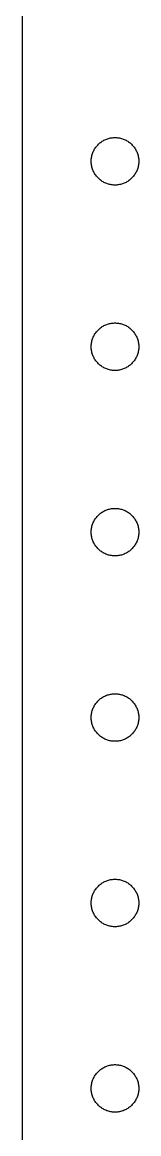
# Model space of a CAD drawing. Header units: metres. Extents: x 0 to 5.8, y -7.5 to 7.5.
# Drawn here: x 0.05 to 0.446, y -3.934 to -0.157 of the extents above; entities that cross this region are included whole.
import ezdxf

# ---------------------------------------------------------------- set-up
doc = ezdxf.new("R2010")
doc.units = ezdxf.units.M

msp = doc.modelspace()

# ---------------------------------------------------------------- linework, layer by layer
for p, q in [((0.049988, 4.53227), (0.049988, -4.53227)), ((0.313507, -0.567734), (0.316162, -0.565628)), ((0.316162, -0.565628), (0.318893, -0.563644)), ((0.318893, -0.563644), (0.321701, -0.561768)), ((0.321701, -0.561768), (0.3246, -0.560013)), ((0.3246, -0.560013), (0.32756, -0.558395)), ((0.32756, -0.558395), (0.330582, -0.556885)), ((0.330582, -0.556885), (0.333679, -0.555511)), ((0.333679, -0.555511), (0.336823, -0.55426)), ((0.336823, -0.55426), (0.340012, -0.553162)), ((0.340012, -0.553162), (0.343246, -0.552185)), ((0.343246, -0.552185), (0.346527, -0.551331)), ((0.346527, -0.551331), (0.349823, -0.550629)), ((0.349823, -0.550629), (0.353165, -0.550064)), ((0.353165, -0.550064), (0.356522, -0.549652)), ((0.356522, -0.549652), (0.359879, -0.549362)), ((0.359879, -0.549362), (0.363266, -0.549225)), ((0.363266, -0.549225), (0.366638, -0.549225)), ((0.366638, -0.549225), (0.370026, -0.549362)), ((0.370026, -0.549362), (0.373383, -0.549652)), ((0.373383, -0.549652), (0.37674, -0.550064)), ((0.37674, -0.550064), (0.380081, -0.550629)), ((0.380081, -0.550629), (0.383377, -0.551331)), ((0.383377, -0.551331), (0.386658, -0.552185)), ((0.386658, -0.552185), (0.389893, -0.553162)), ((0.389893, -0.553162), (0.393082, -0.55426)), ((0.393082, -0.55426), (0.396225, -0.555511)), ((0.396225, -0.555511), (0.399323, -0.556885)), ((0.399323, -0.556885), (0.402344, -0.558395)), ((0.402344, -0.558395), (0.405304, -0.560013)), ((0.405304, -0.560013), (0.408203, -0.561768)), ((0.408203, -0.561768), (0.411011, -0.563644)), ((0.411011, -0.563644), (0.413742, -0.565628)), ((0.413742, -0.565628), (0.416397, -0.567734)), ((0.287689, -0.606583), (0.288727, -0.603378)), ((0.288727, -0.603378), (0.289917, -0.600204)), ((0.289917, -0.600204), (0.291229, -0.597092)), ((0.291229, -0.597092), (0.292664, -0.594025)), ((0.292664, -0.594025), (0.29422, -0.591034)), ((0.29422, -0.591034), (0.295914, -0.588104)), ((0.295914, -0.588104), (0.297729, -0.585251)), ((0.297729, -0.585251), (0.299652, -0.582474)), ((0.299652, -0.582474), (0.301697, -0.579788)), ((0.301697, -0.579788), (0.303864, -0.577179)), ((0.303864, -0.577179), (0.306122, -0.574661)), ((0.306122, -0.574661), (0.308487, -0.57225)), ((0.308487, -0.57225), (0.310944, -0.569931)), ((0.310944, -0.569931), (0.313507, -0.567734)), ((0.416397, -0.567734), (0.418961, -0.569931)), ((0.418961, -0.569931), (0.421417, -0.57225)), ((0.421417, -0.57225), (0.423782, -0.574661)), ((0.423782, -0.574661), (0.426056, -0.577179)), ((0.426056, -0.577179), (0.428207, -0.579788)), ((0.428207, -0.579788), (0.430252, -0.582474)), ((0.430252, -0.582474), (0.432175, -0.585251)), ((0.432175, -0.585251), (0.43399, -0.588104)), ((0.43399, -0.588104), (0.435684, -0.591034)), ((0.435684, -0.591034), (0.437241, -0.594025)), ((0.437241, -0.594025), (0.43869, -0.597092)), ((0.43869, -0.597092), (0.439987, -0.600204)), ((0.439987, -0.600204), (0.441177, -0.603378)), ((0.441177, -0.603378), (0.442215, -0.606583)), ((0.284241, -0.629913), (0.284317, -0.626541)), ((0.284317, -0.633301), (0.284241, -0.629913)), ((0.284317, -0.626541), (0.284531, -0.623154)), ((0.284531, -0.636673), (0.284317, -0.633301)), ((0.284531, -0.623154), (0.284882, -0.619797)), ((0.284882, -0.64003), (0.284531, -0.636673)), ((0.284882, -0.619797), (0.28537, -0.616455)), ((0.28537, -0.643372), (0.284882, -0.64003)), ((0.28537, -0.616455), (0.286011, -0.613129)), ((0.286011, -0.613129), (0.286774, -0.609848)), ((0.286774, -0.609848), (0.287689, -0.606583)), ((0.442215, -0.606583), (0.44313, -0.609848)), ((0.44313, -0.609848), (0.443893, -0.613129)), ((0.443893, -0.613129), (0.444534, -0.616455)), ((0.444534, -0.616455), (0.445023, -0.619797)), ((0.445023, -0.64003), (0.444534, -0.643372)), ((0.445023, -0.619797), (0.445374, -0.623154)), ((0.445374, -0.636673), (0.445023, -0.64003)), ((0.445374, -0.623154), (0.445587, -0.626541)), ((0.445587, -0.633301), (0.445374, -0.636673)), ((0.445587, -0.626541), (0.445663, -0.629913)), ((0.445663, -0.629913), (0.445587, -0.633301)), ((0.286011, -0.646698), (0.28537, -0.643372)), ((0.286774, -0.649979), (0.286011, -0.646698)), ((0.287689, -0.653244), (0.286774, -0.649979)), ((0.288727, -0.656464), (0.287689, -0.653244)), ((0.289917, -0.659622), (0.288727, -0.656464)), ((0.291229, -0.662735), (0.289917, -0.659622)), ((0.292664, -0.665802), (0.291229, -0.662735)), ((0.29422, -0.668793), (0.292664, -0.665802)), ((0.295914, -0.671722), (0.29422, -0.668793)), ((0.297729, -0.674576), (0.295914, -0.671722)), ((0.299652, -0.677353), (0.297729, -0.674576)), ((0.301697, -0.680038), (0.299652, -0.677353)), ((0.430252, -0.677353), (0.428207, -0.680038)), ((0.432175, -0.674576), (0.430252, -0.677353)), ((0.43399, -0.671722), (0.432175, -0.674576)), ((0.435684, -0.668793), (0.43399, -0.671722)), ((0.437241, -0.665802), (0.435684, -0.668793)), ((0.43869, -0.662735), (0.437241, -0.665802)), ((0.439987, -0.659622), (0.43869, -0.662735)), ((0.441177, -0.656464), (0.439987, -0.659622)), ((0.442215, -0.653244), (0.441177, -0.656464)), ((0.44313, -0.649979), (0.442215, -0.653244)), ((0.443893, -0.646698), (0.44313, -0.649979)), ((0.444534, -0.643372), (0.443893, -0.646698)), ((0.303864, -0.682648), (0.301697, -0.680038)), ((0.306122, -0.685165), (0.303864, -0.682648)), ((0.308487, -0.687576), (0.306122, -0.685165)), ((0.310944, -0.689896), (0.308487, -0.687576)), ((0.313507, -0.692108), (0.310944, -0.689896)), ((0.316162, -0.694199), (0.313507, -0.692108)), ((0.318893, -0.696182), (0.316162, -0.694199)), ((0.321701, -0.698059), (0.318893, -0.696182)), ((0.3246, -0.699814), (0.321701, -0.698059)), ((0.32756, -0.701431), (0.3246, -0.699814)), ((0.330582, -0.702942), (0.32756, -0.701431)), ((0.333679, -0.704315), (0.330582, -0.702942)), ((0.336823, -0.705566), (0.333679, -0.704315)), ((0.340012, -0.706665), (0.336823, -0.705566)), ((0.343246, -0.707657), (0.340012, -0.706665)), ((0.346527, -0.708496), (0.343246, -0.707657)), ((0.349823, -0.709198), (0.346527, -0.708496)), ((0.353165, -0.709763), (0.349823, -0.709198)), ((0.356522, -0.710175), (0.353165, -0.709763)), ((0.359879, -0.710464), (0.356522, -0.710175)), ((0.363266, -0.710602), (0.359879, -0.710464)), ((0.366638, -0.710602), (0.363266, -0.710602)), ((0.370026, -0.710464), (0.366638, -0.710602)), ((0.373383, -0.710175), (0.370026, -0.710464)), ((0.37674, -0.709763), (0.373383, -0.710175)), ((0.380081, -0.709198), (0.37674, -0.709763)), ((0.383377, -0.708496), (0.380081, -0.709198)), ((0.386658, -0.707657), (0.383377, -0.708496)), ((0.389893, -0.706665), (0.386658, -0.707657)), ((0.393082, -0.705566), (0.389893, -0.706665)), ((0.396225, -0.704315), (0.393082, -0.705566)), ((0.399323, -0.702942), (0.396225, -0.704315)), ((0.402344, -0.701431), (0.399323, -0.702942)), ((0.405304, -0.699814), (0.402344, -0.701431)), ((0.408203, -0.698059), (0.405304, -0.699814)), ((0.411011, -0.696182), (0.408203, -0.698059)), ((0.413742, -0.694199), (0.411011, -0.696182)), ((0.416397, -0.692108), (0.413742, -0.694199)), ((0.418961, -0.689896), (0.416397, -0.692108)), ((0.421417, -0.687576), (0.418961, -0.689896)), ((0.423782, -0.685165), (0.421417, -0.687576)), ((0.426056, -0.682648), (0.423782, -0.685165)), ((0.428207, -0.680038), (0.426056, -0.682648)), ((0.301697, -1.2097), (0.303864, -1.20709)), ((0.303864, -1.20709), (0.306122, -1.20459)), ((0.306122, -1.20459), (0.308487, -1.20216)), ((0.308487, -1.20216), (0.310944, -1.19986)), ((0.310944, -1.19986), (0.313507, -1.19765)), ((0.313507, -1.19765), (0.316162, -1.19554)), ((0.316162, -1.19554), (0.318893, -1.19356)), ((0.318893, -1.19356), (0.321701, -1.1917)), ((0.321701, -1.1917), (0.3246, -1.18994)), ((0.3246, -1.18994), (0.32756, -1.18831)), ((0.32756, -1.18831), (0.330582, -1.18681)), ((0.330582, -1.18681), (0.333679, -1.18542)), ((0.333679, -1.18542), (0.336823, -1.18419)), ((0.336823, -1.18419), (0.340012, -1.18307)), ((0.340012, -1.18307), (0.343246, -1.1821)), ((0.343246, -1.1821), (0.346527, -1.18126)), ((0.346527, -1.18126), (0.349823, -1.18056)), ((0.349823, -1.18056), (0.353165, -1.17999)), ((0.353165, -1.17999), (0.356522, -1.17957)), ((0.356522, -1.17957), (0.359879, -1.17929)), ((0.359879, -1.17929), (0.363266, -1.17914)), ((0.363266, -1.17914), (0.366638, -1.17914)), ((0.366638, -1.17914), (0.370026, -1.17929)), ((0.370026, -1.17929), (0.373383, -1.17957)), ((0.373383, -1.17957), (0.37674, -1.17999)), ((0.37674, -1.17999), (0.380081, -1.18056)), ((0.380081, -1.18056), (0.383377, -1.18126)), ((0.383377, -1.18126), (0.386658, -1.1821)), ((0.386658, -1.1821), (0.389893, -1.18307)), ((0.389893, -1.18307), (0.393082, -1.18419)), ((0.393082, -1.18419), (0.396225, -1.18542)), ((0.396225, -1.18542), (0.399323, -1.18681)), ((0.399323, -1.18681), (0.402344, -1.18831)), ((0.402344, -1.18831), (0.405304, -1.18994)), ((0.405304, -1.18994), (0.408203, -1.1917)), ((0.408203, -1.1917), (0.411011, -1.19356)), ((0.411011, -1.19356), (0.413742, -1.19554)), ((0.413742, -1.19554), (0.416397, -1.19765)), ((0.416397, -1.19765), (0.418961, -1.19986)), ((0.418961, -1.19986), (0.421417, -1.20216)), ((0.421417, -1.20216), (0.423782, -1.20459)), ((0.423782, -1.20459), (0.426056, -1.20709)), ((0.426056, -1.20709), (0.428207, -1.2097)), ((0.28537, -1.24637), (0.286011, -1.24306)), ((0.286011, -1.24306), (0.286774, -1.23976)), ((0.286774, -1.23976), (0.287689, -1.23651)), ((0.287689, -1.23651), (0.288727, -1.23329)), ((0.288727, -1.23329), (0.289917, -1.23012)), ((0.289917, -1.23012), (0.291229, -1.22701)), ((0.291229, -1.22701), (0.292664, -1.22395)), ((0.292664, -1.22395), (0.29422, -1.22095)), ((0.29422, -1.22095), (0.295914, -1.21803)), ((0.295914, -1.21803), (0.297729, -1.21516)), ((0.297729, -1.21516), (0.299652, -1.2124)), ((0.299652, -1.2124), (0.301697, -1.2097)), ((0.428207, -1.2097), (0.430252, -1.2124)), ((0.430252, -1.2124), (0.432175, -1.21516)), ((0.432175, -1.21516), (0.43399, -1.21803)), ((0.43399, -1.21803), (0.435684, -1.22095)), ((0.435684, -1.22095), (0.437241, -1.22395)), ((0.437241, -1.22395), (0.43869, -1.22701)), ((0.43869, -1.22701), (0.439987, -1.23012)), ((0.439987, -1.23012), (0.441177, -1.23329)), ((0.441177, -1.23329), (0.442215, -1.23651)), ((0.442215, -1.23651), (0.44313, -1.23976)), ((0.44313, -1.23976), (0.443893, -1.24306)), ((0.443893, -1.24306), (0.444534, -1.24637)), ((0.284241, -1.25984), (0.284317, -1.25645)), ((0.284317, -1.26321), (0.284241, -1.25984)), ((0.284317, -1.25645), (0.284531, -1.25308)), ((0.284531, -1.26659), (0.284317, -1.26321)), ((0.284531, -1.25308), (0.284882, -1.24973)), ((0.284882, -1.26994), (0.284531, -1.26659)), ((0.284882, -1.24973), (0.28537, -1.24637)), ((0.28537, -1.2733), (0.284882, -1.26994)), ((0.286011, -1.27661), (0.28537, -1.2733)), ((0.286774, -1.27991), (0.286011, -1.27661)), ((0.287689, -1.28316), (0.286774, -1.27991)), ((0.288727, -1.28638), (0.287689, -1.28316)), ((0.442215, -1.28316), (0.441177, -1.28638)), ((0.44313, -1.27991), (0.442215, -1.28316)), ((0.443893, -1.27661), (0.44313, -1.27991)), ((0.444534, -1.2733), (0.443893, -1.27661)), ((0.444534, -1.24637), (0.445023, -1.24973)), ((0.445023, -1.26994), (0.444534, -1.2733)), ((0.445023, -1.24973), (0.445374, -1.25308)), ((0.445374, -1.26659), (0.445023, -1.26994)), ((0.445374, -1.25308), (0.445587, -1.25645)), ((0.445587, -1.26321), (0.445374, -1.26659)), ((0.445587, -1.25645), (0.445663, -1.25984)), ((0.445663, -1.25984), (0.445587, -1.26321)), ((0.289917, -1.28955), (0.288727, -1.28638)), ((0.291229, -1.29266), (0.289917, -1.28955)), ((0.292664, -1.29572), (0.291229, -1.29266)), ((0.29422, -1.29872), (0.292664, -1.29572)), ((0.295914, -1.30165), (0.29422, -1.29872)), ((0.297729, -1.3045), (0.295914, -1.30165)), ((0.299652, -1.30728), (0.297729, -1.3045)), ((0.301697, -1.30997), (0.299652, -1.30728)), ((0.303864, -1.31258), (0.301697, -1.30997)), ((0.306122, -1.31508), (0.303864, -1.31258)), ((0.308487, -1.3175), (0.306122, -1.31508)), ((0.310944, -1.31981), (0.308487, -1.3175)), ((0.313507, -1.32202), (0.310944, -1.31981)), ((0.418961, -1.31981), (0.416397, -1.32202)), ((0.421417, -1.3175), (0.418961, -1.31981)), ((0.423782, -1.31508), (0.421417, -1.3175)), ((0.426056, -1.31258), (0.423782, -1.31508)), ((0.428207, -1.30997), (0.426056, -1.31258)), ((0.430252, -1.30728), (0.428207, -1.30997)), ((0.432175, -1.3045), (0.430252, -1.30728)), ((0.43399, -1.30165), (0.432175, -1.3045)), ((0.435684, -1.29872), (0.43399, -1.30165)), ((0.437241, -1.29572), (0.435684, -1.29872)), ((0.43869, -1.29266), (0.437241, -1.29572)), ((0.439987, -1.28955), (0.43869, -1.29266)), ((0.441177, -1.28638), (0.439987, -1.28955)), ((0.316162, -1.32413), (0.313507, -1.32202)), ((0.318893, -1.32611), (0.316162, -1.32413)), ((0.321701, -1.32797), (0.318893, -1.32611)), ((0.3246, -1.32973), (0.321701, -1.32797)), ((0.32756, -1.33136), (0.3246, -1.32973)), ((0.330582, -1.33286), (0.32756, -1.33136)), ((0.333679, -1.33424), (0.330582, -1.33286)), ((0.336823, -1.33548), (0.333679, -1.33424)), ((0.340012, -1.33659), (0.336823, -1.33548)), ((0.343246, -1.33757), (0.340012, -1.33659)), ((0.346527, -1.33841), (0.343246, -1.33757)), ((0.349823, -1.33911), (0.346527, -1.33841)), ((0.353165, -1.33968), (0.349823, -1.33911)), ((0.356522, -1.3401), (0.353165, -1.33968)), ((0.359879, -1.34038), (0.356522, -1.3401)), ((0.363266, -1.34053), (0.359879, -1.34038)), ((0.366638, -1.34053), (0.363266, -1.34053)), ((0.370026, -1.34038), (0.366638, -1.34053)), ((0.373383, -1.3401), (0.370026, -1.34038)), ((0.37674, -1.33968), (0.373383, -1.3401)), ((0.380081, -1.33911), (0.37674, -1.33968)), ((0.383377, -1.33841), (0.380081, -1.33911)), ((0.386658, -1.33757), (0.383377, -1.33841)), ((0.389893, -1.33659), (0.386658, -1.33757)), ((0.393082, -1.33548), (0.389893, -1.33659)), ((0.396225, -1.33424), (0.393082, -1.33548)), ((0.399323, -1.33286), (0.396225, -1.33424)), ((0.402344, -1.33136), (0.399323, -1.33286)), ((0.405304, -1.32973), (0.402344, -1.33136)), ((0.408203, -1.32797), (0.405304, -1.32973)), ((0.411011, -1.32611), (0.408203, -1.32797)), ((0.413742, -1.32413), (0.411011, -1.32611)), ((0.416397, -1.32202), (0.413742, -1.32413)), ((0.340012, -1.813), (0.343246, -1.81203)), ((0.343246, -1.81203), (0.346527, -1.81117)), ((0.346527, -1.81117), (0.349823, -1.81047)), ((0.349823, -1.81047), (0.353165, -1.80991)), ((0.353165, -1.80991), (0.356522, -1.80949)), ((0.356522, -1.80949), (0.359879, -1.8092)), ((0.359879, -1.8092), (0.363266, -1.80907)), ((0.363266, -1.80907), (0.366638, -1.80907)), ((0.366638, -1.80907), (0.370026, -1.8092)), ((0.370026, -1.8092), (0.373383, -1.80949)), ((0.373383, -1.80949), (0.37674, -1.80991)), ((0.37674, -1.80991), (0.380081, -1.81047)), ((0.380081, -1.81047), (0.383377, -1.81117)), ((0.383377, -1.81117), (0.386658, -1.81203)), ((0.386658, -1.81203), (0.389893, -1.813)), ((0.29422, -1.85088), (0.295914, -1.84795)), ((0.295914, -1.84795), (0.297729, -1.84509)), ((0.297729, -1.84509), (0.299652, -1.84232)), ((0.299652, -1.84232), (0.301697, -1.83963)), ((0.301697, -1.83963), (0.303864, -1.83702)), ((0.303864, -1.83702), (0.306122, -1.8345)), ((0.306122, -1.8345), (0.308487, -1.83209)), ((0.308487, -1.83209), (0.310944, -1.82977)), ((0.310944, -1.82977), (0.313507, -1.82758)), ((0.313507, -1.82758), (0.316162, -1.82547)), ((0.316162, -1.82547), (0.318893, -1.82349)), ((0.318893, -1.82349), (0.321701, -1.82161)), ((0.321701, -1.82161), (0.3246, -1.81985)), ((0.3246, -1.81985), (0.32756, -1.81824)), ((0.32756, -1.81824), (0.330582, -1.81673)), ((0.330582, -1.81673), (0.333679, -1.81535)), ((0.333679, -1.81535), (0.336823, -1.8141)), ((0.336823, -1.8141), (0.340012, -1.813)), ((0.389893, -1.813), (0.393082, -1.8141)), ((0.393082, -1.8141), (0.396225, -1.81535)), ((0.396225, -1.81535), (0.399323, -1.81673)), ((0.399323, -1.81673), (0.402344, -1.81824)), ((0.402344, -1.81824), (0.405304, -1.81985)), ((0.405304, -1.81985), (0.408203, -1.82161)), ((0.408203, -1.82161), (0.411011, -1.82349)), ((0.411011, -1.82349), (0.413742, -1.82547)), ((0.413742, -1.82547), (0.416397, -1.82758)), ((0.416397, -1.82758), (0.418961, -1.82977)), ((0.418961, -1.82977), (0.421417, -1.83209)), ((0.421417, -1.83209), (0.423782, -1.8345)), ((0.423782, -1.8345), (0.426056, -1.83702)), ((0.426056, -1.83702), (0.428207, -1.83963)), ((0.428207, -1.83963), (0.430252, -1.84232)), ((0.430252, -1.84232), (0.432175, -1.84509)), ((0.432175, -1.84509), (0.43399, -1.84795)), ((0.43399, -1.84795), (0.435684, -1.85088)), ((0.284241, -1.88976), (0.284317, -1.88638)), ((0.284317, -1.88638), (0.284531, -1.883)), ((0.284531, -1.883), (0.284882, -1.87964)), ((0.284882, -1.87964), (0.28537, -1.8763)), ((0.28537, -1.8763), (0.286011, -1.87297)), ((0.286011, -1.87297), (0.286774, -1.86969)), ((0.286774, -1.86969), (0.287689, -1.86642)), ((0.287689, -1.86642), (0.288727, -1.86322)), ((0.288727, -1.86322), (0.289917, -1.86005)), ((0.289917, -1.86005), (0.291229, -1.85693)), ((0.291229, -1.85693), (0.292664, -1.85387)), ((0.292664, -1.85387), (0.29422, -1.85088)), ((0.435684, -1.85088), (0.437241, -1.85387)), ((0.437241, -1.85387), (0.43869, -1.85693)), ((0.43869, -1.85693), (0.439987, -1.86005)), ((0.439987, -1.86005), (0.441177, -1.86322)), ((0.441177, -1.86322), (0.442215, -1.86642)), ((0.442215, -1.86642), (0.44313, -1.86969)), ((0.44313, -1.86969), (0.443893, -1.87297)), ((0.443893, -1.87297), (0.444534, -1.8763)), ((0.444534, -1.8763), (0.445023, -1.87964)), ((0.445023, -1.87964), (0.445374, -1.883)), ((0.445374, -1.883), (0.445587, -1.88638)), ((0.445587, -1.88638), (0.445663, -1.88976)), ((0.284317, -1.89314), (0.284241, -1.88976)), ((0.284531, -1.89651), (0.284317, -1.89314)), ((0.284882, -1.89987), (0.284531, -1.89651)), ((0.28537, -1.90321), (0.284882, -1.89987)), ((0.286011, -1.90654), (0.28537, -1.90321)), ((0.286774, -1.90982), (0.286011, -1.90654)), ((0.287689, -1.91309), (0.286774, -1.90982)), ((0.288727, -1.91631), (0.287689, -1.91309)), ((0.289917, -1.91946), (0.288727, -1.91631)), ((0.291229, -1.92258), (0.289917, -1.91946)), ((0.292664, -1.92564), (0.291229, -1.92258)), ((0.29422, -1.92863), (0.292664, -1.92564)), ((0.437241, -1.92564), (0.435684, -1.92863)), ((0.43869, -1.92258), (0.437241, -1.92564)), ((0.439987, -1.91946), (0.43869, -1.92258)), ((0.441177, -1.91631), (0.439987, -1.91946)), ((0.442215, -1.91309), (0.441177, -1.91631)), ((0.44313, -1.90982), (0.442215, -1.91309)), ((0.443893, -1.90654), (0.44313, -1.90982)), ((0.444534, -1.90321), (0.443893, -1.90654)), ((0.445023, -1.89987), (0.444534, -1.90321)), ((0.445374, -1.89651), (0.445023, -1.89987)), ((0.445587, -1.89314), (0.445374, -1.89651)), ((0.445663, -1.88976), (0.445587, -1.89314)), ((0.295914, -1.93156), (0.29422, -1.92863)), ((0.297729, -1.93442), (0.295914, -1.93156)), ((0.299652, -1.93719), (0.297729, -1.93442)), ((0.301697, -1.9399), (0.299652, -1.93719)), ((0.303864, -1.94249), (0.301697, -1.9399)), ((0.306122, -1.94501), (0.303864, -1.94249)), ((0.308487, -1.94742), (0.306122, -1.94501)), ((0.310944, -1.94974), (0.308487, -1.94742)), ((0.313507, -1.95195), (0.310944, -1.94974)), ((0.316162, -1.95404), (0.313507, -1.95195)), ((0.318893, -1.95602), (0.316162, -1.95404)), ((0.321701, -1.9579), (0.318893, -1.95602)), ((0.3246, -1.95966), (0.321701, -1.9579)), ((0.32756, -1.96127), (0.3246, -1.95966)), ((0.330582, -1.96278), (0.32756, -1.96127)), ((0.333679, -1.96416), (0.330582, -1.96278)), ((0.399323, -1.96278), (0.396225, -1.96416)), ((0.402344, -1.96127), (0.399323, -1.96278)), ((0.405304, -1.95966), (0.402344, -1.96127)), ((0.408203, -1.9579), (0.405304, -1.95966)), ((0.411011, -1.95602), (0.408203, -1.9579)), ((0.413742, -1.95404), (0.411011, -1.95602)), ((0.416397, -1.95195), (0.413742, -1.95404)), ((0.418961, -1.94974), (0.416397, -1.95195)), ((0.421417, -1.94742), (0.418961, -1.94974)), ((0.423782, -1.94501), (0.421417, -1.94742)), ((0.426056, -1.94249), (0.423782, -1.94501)), ((0.428207, -1.9399), (0.426056, -1.94249)), ((0.430252, -1.93719), (0.428207, -1.9399)), ((0.432175, -1.93442), (0.430252, -1.93719)), ((0.43399, -1.93156), (0.432175, -1.93442)), ((0.435684, -1.92863), (0.43399, -1.93156)), ((0.336823, -1.96541), (0.333679, -1.96416)), ((0.340012, -1.96652), (0.336823, -1.96541)), ((0.343246, -1.9675), (0.340012, -1.96652)), ((0.346527, -1.96834), (0.343246, -1.9675)), ((0.349823, -1.96904), (0.346527, -1.96834)), ((0.353165, -1.9696), (0.349823, -1.96904)), ((0.356522, -1.97002), (0.353165, -1.9696)), ((0.359879, -1.97031), (0.356522, -1.97002)), ((0.363266, -1.97044), (0.359879, -1.97031)), ((0.366638, -1.97044), (0.363266, -1.97044)), ((0.370026, -1.97031), (0.366638, -1.97044)), ((0.373383, -1.97002), (0.370026, -1.97031)), ((0.37674, -1.9696), (0.373383, -1.97002)), ((0.380081, -1.96904), (0.37674, -1.9696)), ((0.383377, -1.96834), (0.380081, -1.96904)), ((0.386658, -1.9675), (0.383377, -1.96834)), ((0.389893, -1.96652), (0.386658, -1.9675)), ((0.393082, -1.96541), (0.389893, -1.96652)), ((0.396225, -1.96416), (0.393082, -1.96541)), ((0.316162, -2.45538), (0.318893, -2.4534)), ((0.318893, -2.4534), (0.321701, -2.45154)), ((0.321701, -2.45154), (0.3246, -2.44978)), ((0.3246, -2.44978), (0.32756, -2.44815)), ((0.32756, -2.44815), (0.330582, -2.44666)), ((0.330582, -2.44666), (0.333679, -2.44528)), ((0.333679, -2.44528), (0.336823, -2.44403)), ((0.336823, -2.44403), (0.340012, -2.44292)), ((0.340012, -2.44292), (0.343246, -2.44194)), ((0.343246, -2.44194), (0.346527, -2.4411)), ((0.346527, -2.4411), (0.349823, -2.4404)), ((0.349823, -2.4404), (0.353165, -2.43983)), ((0.353165, -2.43983), (0.356522, -2.43941)), ((0.356522, -2.43941), (0.359879, -2.43913)), ((0.359879, -2.43913), (0.363266, -2.43898)), ((0.363266, -2.43898), (0.366638, -2.43898)), ((0.366638, -2.43898), (0.370026, -2.43913)), ((0.370026, -2.43913), (0.373383, -2.43941)), ((0.373383, -2.43941), (0.37674, -2.43983)), ((0.37674, -2.43983), (0.380081, -2.4404)), ((0.380081, -2.4404), (0.383377, -2.4411)), ((0.383377, -2.4411), (0.386658, -2.44194)), ((0.386658, -2.44194), (0.389893, -2.44292)), ((0.389893, -2.44292), (0.393082, -2.44403)), ((0.393082, -2.44403), (0.396225, -2.44528)), ((0.396225, -2.44528), (0.399323, -2.44666)), ((0.399323, -2.44666), (0.402344, -2.44815)), ((0.402344, -2.44815), (0.405304, -2.44978)), ((0.405304, -2.44978), (0.408203, -2.45154)), ((0.408203, -2.45154), (0.411011, -2.4534)), ((0.411011, -2.4534), (0.413742, -2.45538)), ((0.288727, -2.49313), (0.289917, -2.48996)), ((0.289917, -2.48996), (0.291229, -2.48685)), ((0.291229, -2.48685), (0.292664, -2.4838)), ((0.292664, -2.4838), (0.29422, -2.48079)), ((0.29422, -2.48079), (0.295914, -2.47787)), ((0.295914, -2.47787), (0.297729, -2.47502)), ((0.297729, -2.47502), (0.299652, -2.47224)), ((0.299652, -2.47224), (0.301697, -2.46954)), ((0.301697, -2.46954), (0.303864, -2.46693)), ((0.303864, -2.46693), (0.306122, -2.46443)), ((0.306122, -2.46443), (0.308487, -2.46201)), ((0.308487, -2.46201), (0.310944, -2.4597)), ((0.310944, -2.4597), (0.313507, -2.45749)), ((0.313507, -2.45749), (0.316162, -2.45538)), ((0.413742, -2.45538), (0.416397, -2.45749)), ((0.416397, -2.45749), (0.418961, -2.4597)), ((0.418961, -2.4597), (0.421417, -2.46201)), ((0.421417, -2.46201), (0.423782, -2.46443)), ((0.423782, -2.46443), (0.426056, -2.46693)), ((0.426056, -2.46693), (0.428207, -2.46954)), ((0.428207, -2.46954), (0.430252, -2.47224)), ((0.430252, -2.47224), (0.432175, -2.47502)), ((0.432175, -2.47502), (0.43399, -2.47787)), ((0.43399, -2.47787), (0.435684, -2.48079)), ((0.435684, -2.48079), (0.437241, -2.4838)), ((0.437241, -2.4838), (0.43869, -2.48685)), ((0.43869, -2.48685), (0.439987, -2.48996)), ((0.439987, -2.48996), (0.441177, -2.49313)), ((0.284241, -2.51968), (0.284317, -2.5163)), ((0.284317, -2.52306), (0.284241, -2.51968)), ((0.284317, -2.5163), (0.284531, -2.51292)), ((0.284531, -2.52643), (0.284317, -2.52306)), ((0.284531, -2.51292), (0.284882, -2.50957)), ((0.284882, -2.5298), (0.284531, -2.52643)), ((0.284882, -2.50957), (0.28537, -2.50621)), ((0.28537, -2.53314), (0.284882, -2.5298)), ((0.28537, -2.50621), (0.286011, -2.5029)), ((0.286011, -2.5029), (0.286774, -2.4996)), ((0.286774, -2.4996), (0.287689, -2.49635)), ((0.287689, -2.49635), (0.288727, -2.49313)), ((0.441177, -2.49313), (0.442215, -2.49635)), ((0.442215, -2.49635), (0.44313, -2.4996)), ((0.44313, -2.4996), (0.443893, -2.5029)), ((0.443893, -2.5029), (0.444534, -2.50621)), ((0.444534, -2.50621), (0.445023, -2.50957)), ((0.445023, -2.5298), (0.444534, -2.53314)), ((0.445023, -2.50957), (0.445374, -2.51292)), ((0.445374, -2.52643), (0.445023, -2.5298)), ((0.445374, -2.51292), (0.445587, -2.5163)), ((0.445587, -2.52306), (0.445374, -2.52643)), ((0.445587, -2.5163), (0.445663, -2.51968)), ((0.445663, -2.51968), (0.445587, -2.52306)), ((0.286011, -2.53645), (0.28537, -2.53314)), ((0.286774, -2.53975), (0.286011, -2.53645)), ((0.287689, -2.543), (0.286774, -2.53975)), ((0.288727, -2.54622), (0.287689, -2.543)), ((0.289917, -2.54939), (0.288727, -2.54622)), ((0.291229, -2.55251), (0.289917, -2.54939)), ((0.292664, -2.55556), (0.291229, -2.55251)), ((0.29422, -2.55856), (0.292664, -2.55556)), ((0.295914, -2.56149), (0.29422, -2.55856)), ((0.297729, -2.56435), (0.295914, -2.56149)), ((0.299652, -2.56712), (0.297729, -2.56435)), ((0.301697, -2.56981), (0.299652, -2.56712)), ((0.430252, -2.56712), (0.428207, -2.56981)), ((0.432175, -2.56435), (0.430252, -2.56712)), ((0.43399, -2.56149), (0.432175, -2.56435)), ((0.435684, -2.55856), (0.43399, -2.56149)), ((0.437241, -2.55556), (0.435684, -2.55856)), ((0.43869, -2.55251), (0.437241, -2.55556)), ((0.439987, -2.54939), (0.43869, -2.55251)), ((0.441177, -2.54622), (0.439987, -2.54939)), ((0.442215, -2.543), (0.441177, -2.54622)), ((0.44313, -2.53975), (0.442215, -2.543)), ((0.443893, -2.53645), (0.44313, -2.53975)), ((0.444534, -2.53314), (0.443893, -2.53645)), ((0.303864, -2.57242), (0.301697, -2.56981)), ((0.306122, -2.57492), (0.303864, -2.57242)), ((0.308487, -2.57735), (0.306122, -2.57492)), ((0.310944, -2.57965), (0.308487, -2.57735)), ((0.313507, -2.58186), (0.310944, -2.57965)), ((0.316162, -2.58397), (0.313507, -2.58186)), ((0.318893, -2.58595), (0.316162, -2.58397)), ((0.321701, -2.58783), (0.318893, -2.58595)), ((0.3246, -2.58957), (0.321701, -2.58783)), ((0.32756, -2.5912), (0.3246, -2.58957)), ((0.330582, -2.59271), (0.32756, -2.5912)), ((0.333679, -2.59409), (0.330582, -2.59271)), ((0.336823, -2.59532), (0.333679, -2.59409)), ((0.340012, -2.59644), (0.336823, -2.59532)), ((0.343246, -2.59741), (0.340012, -2.59644)), ((0.346527, -2.59825), (0.343246, -2.59741)), ((0.349823, -2.59895), (0.346527, -2.59825)), ((0.353165, -2.59952), (0.349823, -2.59895)), ((0.356522, -2.59995), (0.353165, -2.59952)), ((0.359879, -2.60022), (0.356522, -2.59995)), ((0.363266, -2.60037), (0.359879, -2.60022)), ((0.366638, -2.60037), (0.363266, -2.60037)), ((0.370026, -2.60022), (0.366638, -2.60037)), ((0.373383, -2.59995), (0.370026, -2.60022)), ((0.37674, -2.59952), (0.373383, -2.59995)), ((0.380081, -2.59895), (0.37674, -2.59952)), ((0.383377, -2.59825), (0.380081, -2.59895)), ((0.386658, -2.59741), (0.383377, -2.59825)), ((0.389893, -2.59644), (0.386658, -2.59741)), ((0.393082, -2.59532), (0.389893, -2.59644)), ((0.396225, -2.59409), (0.393082, -2.59532)), ((0.399323, -2.59271), (0.396225, -2.59409)), ((0.402344, -2.5912), (0.399323, -2.59271)), ((0.405304, -2.58957), (0.402344, -2.5912)), ((0.408203, -2.58783), (0.405304, -2.58957)), ((0.411011, -2.58595), (0.408203, -2.58783)), ((0.413742, -2.58397), (0.411011, -2.58595)), ((0.416397, -2.58186), (0.413742, -2.58397)), ((0.418961, -2.57965), (0.416397, -2.58186)), ((0.421417, -2.57735), (0.418961, -2.57965)), ((0.423782, -2.57492), (0.421417, -2.57735)), ((0.426056, -2.57242), (0.423782, -2.57492)), ((0.428207, -2.56981), (0.426056, -2.57242)), ((0.303864, -3.09686), (0.306122, -3.09435)), ((0.306122, -3.09435), (0.308487, -3.09193)), ((0.308487, -3.09193), (0.310944, -3.08961)), ((0.310944, -3.08961), (0.313507, -3.08742)), ((0.313507, -3.08742), (0.316162, -3.08531)), ((0.316162, -3.08531), (0.318893, -3.08333)), ((0.318893, -3.08333), (0.321701, -3.08145)), ((0.321701, -3.08145), (0.3246, -3.0797)), ((0.3246, -3.0797), (0.32756, -3.07808)), ((0.32756, -3.07808), (0.330582, -3.07657)), ((0.330582, -3.07657), (0.333679, -3.0752)), ((0.333679, -3.0752), (0.336823, -3.07394)), ((0.336823, -3.07394), (0.340012, -3.07285)), ((0.340012, -3.07285), (0.343246, -3.07187)), ((0.343246, -3.07187), (0.346527, -3.07103)), ((0.346527, -3.07103), (0.349823, -3.07031)), ((0.349823, -3.07031), (0.353165, -3.06976)), ((0.353165, -3.06976), (0.356522, -3.06934)), ((0.356522, -3.06934), (0.359879, -3.06905)), ((0.359879, -3.06905), (0.363266, -3.06891)), ((0.363266, -3.06891), (0.366638, -3.06891)), ((0.366638, -3.06891), (0.370026, -3.06905)), ((0.370026, -3.06905), (0.373383, -3.06934)), ((0.373383, -3.06934), (0.37674, -3.06976)), ((0.37674, -3.06976), (0.380081, -3.07031)), ((0.380081, -3.07031), (0.383377, -3.07103)), ((0.383377, -3.07103), (0.386658, -3.07187)), ((0.386658, -3.07187), (0.389893, -3.07285)), ((0.389893, -3.07285), (0.393082, -3.07394)), ((0.393082, -3.07394), (0.396225, -3.0752)), ((0.396225, -3.0752), (0.399323, -3.07657)), ((0.399323, -3.07657), (0.402344, -3.07808)), ((0.402344, -3.07808), (0.405304, -3.0797)), ((0.405304, -3.0797), (0.408203, -3.08145)), ((0.408203, -3.08145), (0.411011, -3.08333)), ((0.411011, -3.08333), (0.413742, -3.08531)), ((0.413742, -3.08531), (0.416397, -3.08742)), ((0.416397, -3.08742), (0.418961, -3.08961)), ((0.418961, -3.08961), (0.421417, -3.09193)), ((0.421417, -3.09193), (0.423782, -3.09435)), ((0.423782, -3.09435), (0.426056, -3.09686)), ((0.28537, -3.13614), (0.286011, -3.13281)), ((0.286011, -3.13281), (0.286774, -3.12953)), ((0.286774, -3.12953), (0.287689, -3.12627)), ((0.287689, -3.12627), (0.288727, -3.12306)), ((0.288727, -3.12306), (0.289917, -3.11989)), ((0.289917, -3.11989), (0.291229, -3.11678)), ((0.291229, -3.11678), (0.292664, -3.11371)), ((0.292664, -3.11371), (0.29422, -3.11072)), ((0.29422, -3.11072), (0.295914, -3.10779)), ((0.295914, -3.10779), (0.297729, -3.10493)), ((0.297729, -3.10493), (0.299652, -3.10216)), ((0.299652, -3.10216), (0.301697, -3.09947)), ((0.301697, -3.09947), (0.303864, -3.09686)), ((0.426056, -3.09686), (0.428207, -3.09947)), ((0.428207, -3.09947), (0.430252, -3.10216)), ((0.430252, -3.10216), (0.432175, -3.10493)), ((0.432175, -3.10493), (0.43399, -3.10779)), ((0.43399, -3.10779), (0.435684, -3.11072)), ((0.435684, -3.11072), (0.437241, -3.11371)), ((0.437241, -3.11371), (0.43869, -3.11678)), ((0.43869, -3.11678), (0.439987, -3.11989)), ((0.439987, -3.11989), (0.441177, -3.12306)), ((0.441177, -3.12306), (0.442215, -3.12627)), ((0.442215, -3.12627), (0.44313, -3.12953)), ((0.44313, -3.12953), (0.443893, -3.13281)), ((0.443893, -3.13281), (0.444534, -3.13614)), ((0.284241, -3.1496), (0.284317, -3.14622)), ((0.284317, -3.15298), (0.284241, -3.1496)), ((0.284317, -3.14622), (0.284531, -3.14284)), ((0.284531, -3.15636), (0.284317, -3.15298)), ((0.284531, -3.14284), (0.284882, -3.13948)), ((0.284882, -3.15971), (0.284531, -3.15636)), ((0.284882, -3.13948), (0.28537, -3.13614)), ((0.28537, -3.16306), (0.284882, -3.15971)), ((0.286011, -3.16638), (0.28537, -3.16306)), ((0.286774, -3.16968), (0.286011, -3.16638)), ((0.287689, -3.17293), (0.286774, -3.16968)), ((0.44313, -3.16968), (0.442215, -3.17293)), ((0.443893, -3.16638), (0.44313, -3.16968)), ((0.444534, -3.16306), (0.443893, -3.16638)), ((0.444534, -3.13614), (0.445023, -3.13948)), ((0.445023, -3.15971), (0.444534, -3.16306)), ((0.445023, -3.13948), (0.445374, -3.14284)), ((0.445374, -3.15636), (0.445023, -3.15971)), ((0.445374, -3.14284), (0.445587, -3.14622)), ((0.445587, -3.15298), (0.445374, -3.15636)), ((0.445587, -3.14622), (0.445663, -3.1496)), ((0.445663, -3.1496), (0.445587, -3.15298)), ((0.288727, -3.17615), (0.287689, -3.17293)), ((0.289917, -3.17931), (0.288727, -3.17615)), ((0.291229, -3.18242), (0.289917, -3.17931)), ((0.292664, -3.18549), (0.291229, -3.18242)), ((0.29422, -3.18848), (0.292664, -3.18549)), ((0.295914, -3.19141), (0.29422, -3.18848)), ((0.297729, -3.19426), (0.295914, -3.19141)), ((0.299652, -3.19704), (0.297729, -3.19426)), ((0.301697, -3.19974), (0.299652, -3.19704)), ((0.303864, -3.20233), (0.301697, -3.19974)), ((0.306122, -3.20485), (0.303864, -3.20233)), ((0.308487, -3.20726), (0.306122, -3.20485)), ((0.310944, -3.20958), (0.308487, -3.20726)), ((0.313507, -3.21179), (0.310944, -3.20958)), ((0.418961, -3.20958), (0.416397, -3.21179)), ((0.421417, -3.20726), (0.418961, -3.20958)), ((0.423782, -3.20485), (0.421417, -3.20726)), ((0.426056, -3.20233), (0.423782, -3.20485)), ((0.428207, -3.19974), (0.426056, -3.20233)), ((0.430252, -3.19704), (0.428207, -3.19974)), ((0.432175, -3.19426), (0.430252, -3.19704)), ((0.43399, -3.19141), (0.432175, -3.19426)), ((0.435684, -3.18848), (0.43399, -3.19141)), ((0.437241, -3.18549), (0.435684, -3.18848)), ((0.43869, -3.18242), (0.437241, -3.18549)), ((0.439987, -3.17931), (0.43869, -3.18242)), ((0.441177, -3.17615), (0.439987, -3.17931)), ((0.442215, -3.17293), (0.441177, -3.17615)), ((0.316162, -3.21388), (0.313507, -3.21179)), ((0.318893, -3.21587), (0.316162, -3.21388)), ((0.321701, -3.21774), (0.318893, -3.21587)), ((0.3246, -3.2195), (0.321701, -3.21774)), ((0.32756, -3.22113), (0.3246, -3.2195)), ((0.330582, -3.22263), (0.32756, -3.22113)), ((0.333679, -3.224), (0.330582, -3.22263)), ((0.336823, -3.22525), (0.333679, -3.224)), ((0.340012, -3.22636), (0.336823, -3.22525)), ((0.343246, -3.22734), (0.340012, -3.22636)), ((0.346527, -3.22818), (0.343246, -3.22734)), ((0.349823, -3.22888), (0.346527, -3.22818)), ((0.353165, -3.22945), (0.349823, -3.22888)), ((0.356522, -3.22986), (0.353165, -3.22945)), ((0.359879, -3.23015), (0.356522, -3.22986)), ((0.363266, -3.23029), (0.359879, -3.23015)), ((0.366638, -3.23029), (0.363266, -3.23029)), ((0.370026, -3.23015), (0.366638, -3.23029)), ((0.373383, -3.22986), (0.370026, -3.23015)), ((0.37674, -3.22945), (0.373383, -3.22986)), ((0.380081, -3.22888), (0.37674, -3.22945)), ((0.383377, -3.22818), (0.380081, -3.22888)), ((0.386658, -3.22734), (0.383377, -3.22818)), ((0.389893, -3.22636), (0.386658, -3.22734)), ((0.393082, -3.22525), (0.389893, -3.22636)), ((0.396225, -3.224), (0.393082, -3.22525)), ((0.399323, -3.22263), (0.396225, -3.224)), ((0.402344, -3.22113), (0.399323, -3.22263)), ((0.405304, -3.2195), (0.402344, -3.22113)), ((0.408203, -3.21774), (0.405304, -3.2195)), ((0.411011, -3.21587), (0.408203, -3.21774)), ((0.413742, -3.21388), (0.411011, -3.21587)), ((0.416397, -3.21179), (0.413742, -3.21388)), ((0.346527, -3.70094), (0.349823, -3.70024)), ((0.349823, -3.70024), (0.353165, -3.69968)), ((0.353165, -3.69968), (0.356522, -3.69925)), ((0.356522, -3.69925), (0.359879, -3.69897)), ((0.359879, -3.69897), (0.363266, -3.69882)), ((0.363266, -3.69882), (0.366638, -3.69882)), ((0.366638, -3.69882), (0.370026, -3.69897)), ((0.370026, -3.69897), (0.373383, -3.69925)), ((0.373383, -3.69925), (0.37674, -3.69968)), ((0.37674, -3.69968), (0.380081, -3.70024)), ((0.380081, -3.70024), (0.383377, -3.70094)), ((0.29422, -3.74063), (0.295914, -3.73772)), ((0.295914, -3.73772), (0.297729, -3.73486)), ((0.297729, -3.73486), (0.299652, -3.73209)), ((0.299652, -3.73209), (0.301697, -3.72939)), ((0.301697, -3.72939), (0.303864, -3.72678)), ((0.303864, -3.72678), (0.306122, -3.72427)), ((0.306122, -3.72427), (0.308487, -3.72186)), ((0.308487, -3.72186), (0.310944, -3.71954)), ((0.310944, -3.71954), (0.313507, -3.71733)), ((0.313507, -3.71733), (0.316162, -3.71524)), ((0.316162, -3.71524), (0.318893, -3.71324)), ((0.318893, -3.71324), (0.321701, -3.71138)), ((0.321701, -3.71138), (0.3246, -3.70963)), ((0.3246, -3.70963), (0.32756, -3.70799)), ((0.32756, -3.70799), (0.330582, -3.7065)), ((0.330582, -3.7065), (0.333679, -3.70512)), ((0.333679, -3.70512), (0.336823, -3.70387)), ((0.336823, -3.70387), (0.340012, -3.70276)), ((0.340012, -3.70276), (0.343246, -3.70178)), ((0.343246, -3.70178), (0.346527, -3.70094)), ((0.383377, -3.70094), (0.386658, -3.70178)), ((0.386658, -3.70178), (0.389893, -3.70276)), ((0.389893, -3.70276), (0.393082, -3.70387)), ((0.393082, -3.70387), (0.396225, -3.70512)), ((0.396225, -3.70512), (0.399323, -3.7065)), ((0.399323, -3.7065), (0.402344, -3.70799)), ((0.402344, -3.70799), (0.405304, -3.70963)), ((0.405304, -3.70963), (0.408203, -3.71138)), ((0.408203, -3.71138), (0.411011, -3.71324)), ((0.411011, -3.71324), (0.413742, -3.71524)), ((0.413742, -3.71524), (0.416397, -3.71733)), ((0.416397, -3.71733), (0.418961, -3.71954)), ((0.418961, -3.71954), (0.421417, -3.72186)), ((0.421417, -3.72186), (0.423782, -3.72427)), ((0.423782, -3.72427), (0.426056, -3.72678)), ((0.426056, -3.72678), (0.428207, -3.72939)), ((0.428207, -3.72939), (0.430252, -3.73209)), ((0.430252, -3.73209), (0.432175, -3.73486)), ((0.432175, -3.73486), (0.43399, -3.73772)), ((0.43399, -3.73772), (0.435684, -3.74063)), ((0.284241, -3.77953), (0.284317, -3.77614)), ((0.284317, -3.77614), (0.284531, -3.77277)), ((0.284531, -3.77277), (0.284882, -3.76941)), ((0.284882, -3.76941), (0.28537, -3.76607)), ((0.28537, -3.76607), (0.286011, -3.76274)), ((0.286011, -3.76274), (0.286774, -3.75945)), ((0.286774, -3.75945), (0.287689, -3.7562)), ((0.287689, -3.7562), (0.288727, -3.75298)), ((0.288727, -3.75298), (0.289917, -3.7498)), ((0.289917, -3.7498), (0.291229, -3.74669)), ((0.291229, -3.74669), (0.292664, -3.74364)), ((0.292664, -3.74364), (0.29422, -3.74063)), ((0.435684, -3.74063), (0.437241, -3.74364)), ((0.437241, -3.74364), (0.43869, -3.74669)), ((0.43869, -3.74669), (0.439987, -3.7498)), ((0.439987, -3.7498), (0.441177, -3.75298)), ((0.441177, -3.75298), (0.442215, -3.7562)), ((0.442215, -3.7562), (0.44313, -3.75945)), ((0.44313, -3.75945), (0.443893, -3.76274)), ((0.443893, -3.76274), (0.444534, -3.76607)), ((0.444534, -3.76607), (0.445023, -3.76941)), ((0.445023, -3.76941), (0.445374, -3.77277)), ((0.445374, -3.77277), (0.445587, -3.77614)), ((0.445587, -3.77614), (0.445663, -3.77953)), ((0.284317, -3.7829), (0.284241, -3.77953)), ((0.284531, -3.78627), (0.284317, -3.7829)), ((0.284882, -3.78964), (0.284531, -3.78627)), ((0.28537, -3.79298), (0.284882, -3.78964)), ((0.286011, -3.7963), (0.28537, -3.79298)), ((0.286774, -3.79959), (0.286011, -3.7963)), ((0.287689, -3.80284), (0.286774, -3.79959)), ((0.288727, -3.80606), (0.287689, -3.80284)), ((0.289917, -3.80923), (0.288727, -3.80606)), ((0.291229, -3.81235), (0.289917, -3.80923)), ((0.292664, -3.8154), (0.291229, -3.81235)), ((0.43869, -3.81235), (0.437241, -3.8154)), ((0.439987, -3.80923), (0.43869, -3.81235)), ((0.441177, -3.80606), (0.439987, -3.80923)), ((0.442215, -3.80284), (0.441177, -3.80606)), ((0.44313, -3.79959), (0.442215, -3.80284)), ((0.443893, -3.7963), (0.44313, -3.79959)), ((0.444534, -3.79298), (0.443893, -3.7963)), ((0.445023, -3.78964), (0.444534, -3.79298)), ((0.445374, -3.78627), (0.445023, -3.78964)), ((0.445587, -3.7829), (0.445374, -3.78627)), ((0.445663, -3.77953), (0.445587, -3.7829)), ((0.29422, -3.81841), (0.292664, -3.8154)), ((0.295914, -3.82133), (0.29422, -3.81841)), ((0.297729, -3.82419), (0.295914, -3.82133)), ((0.299652, -3.82697), (0.297729, -3.82419)), ((0.301697, -3.82965), (0.299652, -3.82697)), ((0.303864, -3.83226), (0.301697, -3.82965)), ((0.306122, -3.83476), (0.303864, -3.83226)), ((0.308487, -3.83719), (0.306122, -3.83476)), ((0.310944, -3.83949), (0.308487, -3.83719)), ((0.313507, -3.84171), (0.310944, -3.83949)), ((0.316162, -3.84381), (0.313507, -3.84171)), ((0.318893, -3.84579), (0.316162, -3.84381)), ((0.321701, -3.84767), (0.318893, -3.84579)), ((0.3246, -3.84941), (0.321701, -3.84767)), ((0.32756, -3.85104), (0.3246, -3.84941)), ((0.330582, -3.85255), (0.32756, -3.85104)), ((0.402344, -3.85104), (0.399323, -3.85255)), ((0.405304, -3.84941), (0.402344, -3.85104)), ((0.408203, -3.84767), (0.405304, -3.84941)), ((0.411011, -3.84579), (0.408203, -3.84767)), ((0.413742, -3.84381), (0.411011, -3.84579)), ((0.416397, -3.84171), (0.413742, -3.84381)), ((0.418961, -3.83949), (0.416397, -3.84171)), ((0.421417, -3.83719), (0.418961, -3.83949)), ((0.423782, -3.83476), (0.421417, -3.83719)), ((0.426056, -3.83226), (0.423782, -3.83476)), ((0.428207, -3.82965), (0.426056, -3.83226)), ((0.430252, -3.82697), (0.428207, -3.82965)), ((0.432175, -3.82419), (0.430252, -3.82697)), ((0.43399, -3.82133), (0.432175, -3.82419)), ((0.435684, -3.81841), (0.43399, -3.82133)), ((0.437241, -3.8154), (0.435684, -3.81841)), ((0.333679, -3.85393), (0.330582, -3.85255)), ((0.336823, -3.85516), (0.333679, -3.85393)), ((0.340012, -3.85628), (0.336823, -3.85516)), ((0.343246, -3.85725), (0.340012, -3.85628)), ((0.346527, -3.85809), (0.343246, -3.85725)), ((0.349823, -3.8588), (0.346527, -3.85809)), ((0.353165, -3.85936), (0.349823, -3.8588)), ((0.356522, -3.85979), (0.353165, -3.85936)), ((0.359879, -3.86008), (0.356522, -3.85979)), ((0.363266, -3.86021), (0.359879, -3.86008)), ((0.366638, -3.86021), (0.363266, -3.86021)), ((0.370026, -3.86008), (0.366638, -3.86021)), ((0.373383, -3.85979), (0.370026, -3.86008)), ((0.37674, -3.85936), (0.373383, -3.85979)), ((0.380081, -3.8588), (0.37674, -3.85936)), ((0.383377, -3.85809), (0.380081, -3.8588)), ((0.386658, -3.85725), (0.383377, -3.85809)), ((0.389893, -3.85628), (0.386658, -3.85725)), ((0.393082, -3.85516), (0.389893, -3.85628)), ((0.396225, -3.85393), (0.393082, -3.85516)), ((0.399323, -3.85255), (0.396225, -3.85393))]:
    msp.add_line(p, q)

doc.saveas('drawing.dxf')
